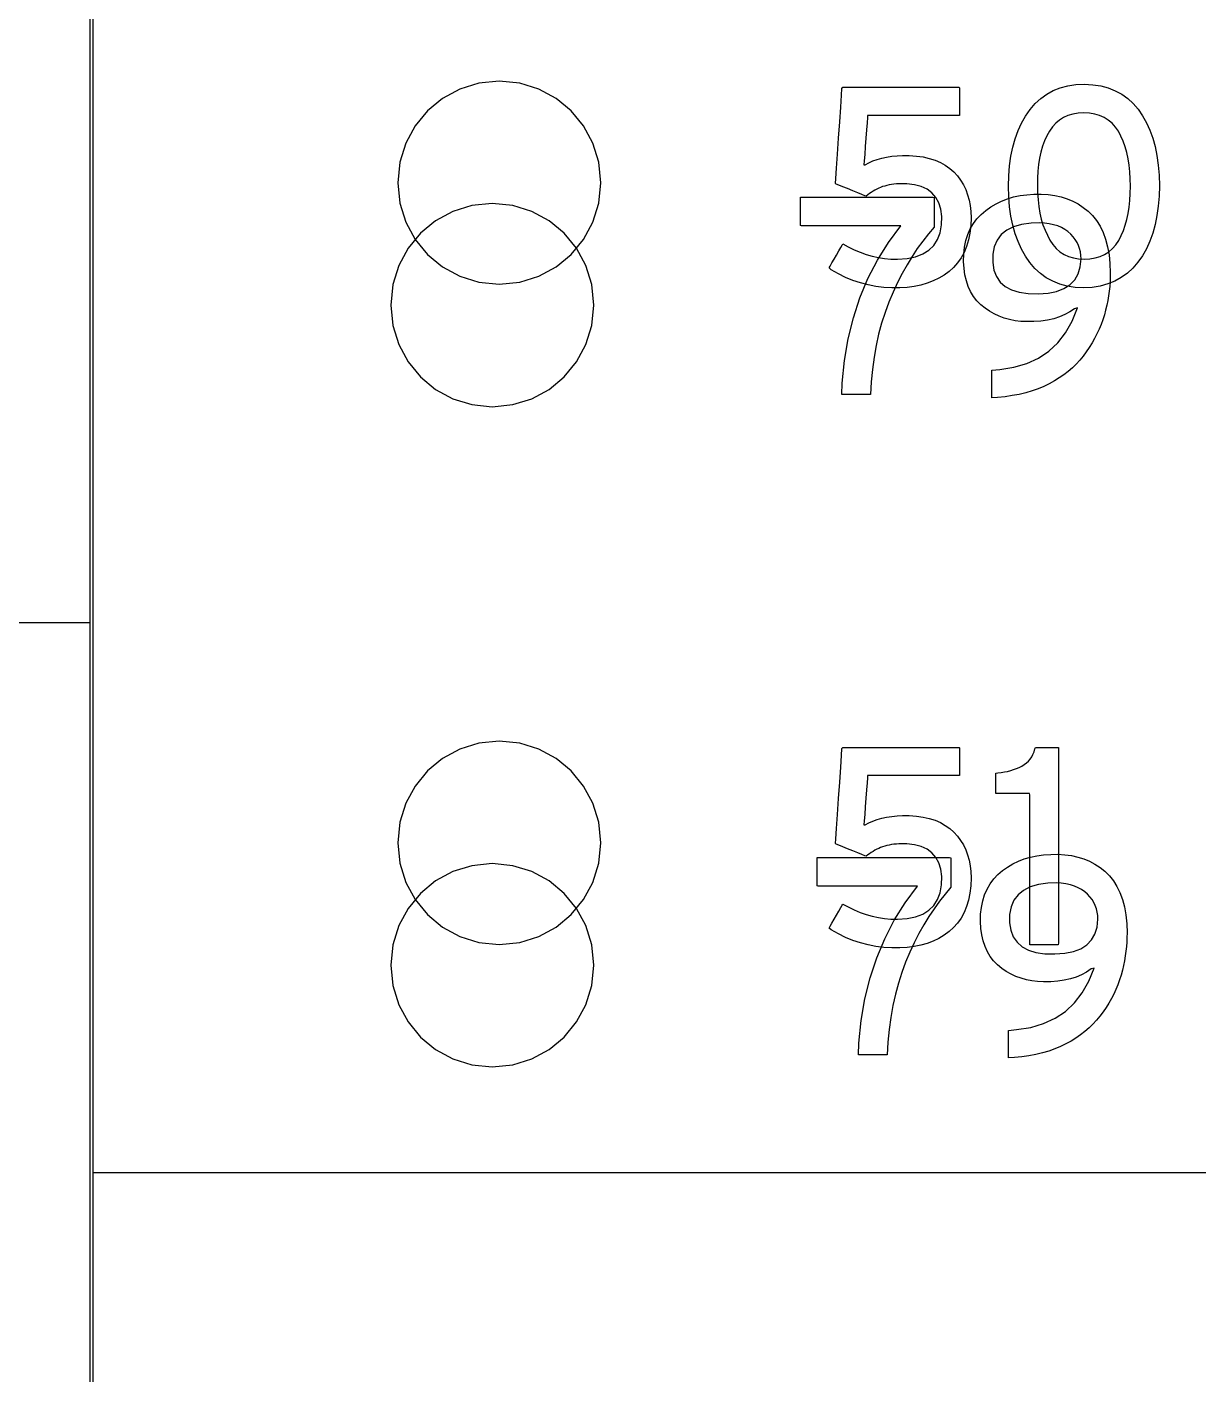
# Model space of a CAD drawing. Extents: x 1 to 47.7, y 0.2 to 35.
# Drawn here: x 12.891 to 13.468, y 11.437 to 12.101 of the extents above; entities that cross this region are included whole.
import ezdxf

# ---------------------------------------------------------------- set-up
doc = ezdxf.new("R2010")
doc.units = 0
doc.header["$MEASUREMENT"] = 0
for name, color, linetype in [('4_1__4U__UP_TO_ONE_IO_BOAR', 7, 'CONTINUOUS'), ('4_2__4U__FRONT_PANEL_W_24_', 7, 'CONTINUOUS'), ('5_1___24__TARGET_LEDS___12', 7, 'CONTINUOUS')]:
    doc.layers.add(name, color=color, linetype=linetype)

msp = doc.modelspace()

# ---------------------------------------------------------------- linework, layer by layer
at = {"layer": '4_1__4U__UP_TO_ONE_IO_BOAR'}
for points in [[(12.92363, 13.53081), (12.92363, 10.79851)], [(12.92363, 11.53648), (14.34452, 11.53648)]]:
    msp.add_lwpolyline(points, dxfattribs=at)
for points in [[(13.12366, 11.97382), (13.13374, 11.97484), (13.14313, 11.97775), (13.15162, 11.98237), (13.15903, 11.98848), (13.16514, 11.99588), (13.16975, 12.00437), (13.17266, 12.01376), (13.17368, 12.02384), (13.17266, 12.03391), (13.16975, 12.0433), (13.16514, 12.05179), (13.15903, 12.05919), (13.15162, 12.06529), (13.14313, 12.0699), (13.13374, 12.07282), (13.12366, 12.07383), (13.11358, 12.07282), (13.1042, 12.0699), (13.09571, 12.06529), (13.08832, 12.05919), (13.08222, 12.05179), (13.07762, 12.0433), (13.07471, 12.03391), (13.07369, 12.02384), (13.07471, 12.01376), (13.07762, 12.00437), (13.08222, 11.99588), (13.08832, 11.98848), (13.09571, 11.98237), (13.1042, 11.97775), (13.11358, 11.97484)], [(13.44862, 12.02236), (13.44849, 12.01721), (13.4481, 12.0123), (13.44745, 12.00763), (13.44654, 12.0032), (13.44537, 11.99901), (13.44394, 11.99506), (13.44225, 11.99134), (13.4403, 11.98786), (13.43808, 11.98463), (13.4356, 11.98175), (13.43288, 11.97924), (13.42991, 11.97711), (13.4267, 11.97535), (13.42324, 11.97396), (13.41952, 11.97294), (13.41557, 11.97231), (13.41136, 11.97204), (13.4072, 11.9723), (13.40328, 11.97294), (13.39961, 11.97394), (13.39618, 11.97532), (13.39299, 11.97706), (13.39005, 11.97917), (13.38735, 11.98166), (13.3849, 11.98451), (13.38269, 11.9877), (13.38074, 11.99112), (13.37905, 11.9948), (13.37761, 11.99872), (13.37644, 12.0029), (13.37553, 12.00732), (13.37488, 12.01199), (13.37449, 12.01692), (13.37436, 12.02209), (13.37449, 12.02725), (13.37489, 12.03217), (13.37555, 12.03685), (13.37648, 12.04129), (13.37767, 12.04549), (13.37912, 12.04945), (13.38083, 12.05317), (13.38281, 12.05665), (13.38505, 12.05989), (13.38753, 12.06278), (13.39025, 12.06529), (13.39321, 12.06742), (13.39642, 12.06917), (13.39986, 12.07053), (13.40354, 12.07152), (13.40746, 12.07212), (13.41162, 12.07234), (13.41582, 12.07209), (13.41978, 12.07147), (13.42348, 12.07048), (13.42693, 12.06913), (13.43013, 12.0674), (13.43308, 12.0653), (13.43577, 12.06283), (13.43822, 12.06), (13.4404, 12.05681), (13.44233, 12.05337), (13.444, 12.04969), (13.44541, 12.04575), (13.44657, 12.04157), (13.44747, 12.03714), (13.44811, 12.03246), (13.44849, 12.02753)], [(13.35592, 12.0066), (13.35575, 12.0027), (13.35533, 11.99904), (13.35465, 11.99562), (13.3537, 11.99244), (13.3525, 11.98949), (13.35103, 11.98678), (13.3493, 11.98431), (13.34732, 11.98208), (13.34508, 11.98009), (13.34265, 11.97831), (13.34004, 11.97676), (13.33727, 11.97543), (13.33433, 11.97432), (13.33122, 11.97343), (13.32793, 11.97276), (13.32448, 11.9723), (13.32085, 11.97207), (13.31698, 11.97206), (13.313, 11.9723), (13.30909, 11.97278), (13.30526, 11.97352), (13.30149, 11.9745), (13.29779, 11.97573), (13.29416, 11.97722), (13.29061, 11.97895), (13.28712, 11.98093), (13.28608, 11.98184), (13.28662, 11.98278), (13.28748, 11.9843), (13.28856, 11.98619), (13.28972, 11.98823), (13.29085, 11.99021), (13.29182, 11.99193), (13.29252, 11.99315), (13.29282, 11.99367), (13.29542, 11.99225), (13.29837, 11.99083), (13.30134, 11.98959), (13.30432, 11.98854), (13.30732, 11.98768), (13.31035, 11.98701), (13.31339, 11.98653), (13.31645, 11.98624), (13.31975, 11.98615), (13.32446, 11.98652), (13.3286, 11.98738), (13.33216, 11.98875), (13.33516, 11.99061), (13.33758, 11.99298), (13.33942, 11.99584), (13.34069, 11.9992), (13.34139, 12.00306), (13.34148, 12.00721), (13.341, 12.0108), (13.34004, 12.01394), (13.33861, 12.01662), (13.3367, 12.01886), (13.33431, 12.02064), (13.33145, 12.02197), (13.32811, 12.02284), (13.3243, 12.02327), (13.32172, 12.02331), (13.32042, 12.02327), (13.31917, 12.02319), (13.31795, 12.02307), (13.31677, 12.02291), (13.31562, 12.02271), (13.31451, 12.02248), (13.31345, 12.0222), (13.31241, 12.02189), (13.31143, 12.02151), (13.31046, 12.02108), (13.30952, 12.02062), (13.30859, 12.02013), (13.30768, 12.01961), (13.30679, 12.01905), (13.30591, 12.01847), (13.30506, 12.01785), (13.30423, 12.0172), (13.30369, 12.01742), (13.30224, 12.01801), (13.30016, 12.01885), (13.29771, 12.01985), (13.29515, 12.02089), (13.29276, 12.02187), (13.2908, 12.02266), (13.28953, 12.02318), (13.2892, 12.02341), (13.28937, 12.02582), (13.28971, 12.0309), (13.29018, 12.03781), (13.29071, 12.0457), (13.29126, 12.05373), (13.29175, 12.06105), (13.29215, 12.06684), (13.29238, 12.07023), (13.29284, 12.07078), (13.2966, 12.07078), (13.30338, 12.07078), (13.31215, 12.07078), (13.32189, 12.07078), (13.33158, 12.07078), (13.34018, 12.07078), (13.34667, 12.07078), (13.35003, 12.07078), (13.35027, 12.07055), (13.35027, 12.06947), (13.35027, 12.06773), (13.35027, 12.06556), (13.35027, 12.06321), (13.35027, 12.06093), (13.35027, 12.05897), (13.35027, 12.05756), (13.35027, 12.05696), (13.34898, 12.05695), (13.34489, 12.05695), (13.3388, 12.05695), (13.3315, 12.05695), (13.3238, 12.05695), (13.3165, 12.05695), (13.31041, 12.05695), (13.30632, 12.05695), (13.30503, 12.05694), (13.30495, 12.05587), (13.30476, 12.05335), (13.3045, 12.04984), (13.30419, 12.04577), (13.30388, 12.04158), (13.30359, 12.03771), (13.30336, 12.03459), (13.30321, 12.03266), (13.30378, 12.03262), (13.30565, 12.03363), (13.30764, 12.03451), (13.30977, 12.03528), (13.31201, 12.03592), (13.31438, 12.03644), (13.31688, 12.03683), (13.3195, 12.0371), (13.32224, 12.03725), (13.32553, 12.03722), (13.32902, 12.03696), (13.3323, 12.03649), (13.33536, 12.0358), (13.33821, 12.03489), (13.34085, 12.03377), (13.34327, 12.03242), (13.34548, 12.03087), (13.34747, 12.0291), (13.34924, 12.02713), (13.35081, 12.02503), (13.35216, 12.0228), (13.35331, 12.02043), (13.35425, 12.01793), (13.35498, 12.0153), (13.3555, 12.01253), (13.35581, 12.00963)], [(13.43438, 12.02209), (13.43431, 12.02571), (13.43409, 12.02917), (13.43373, 12.03248), (13.43322, 12.03564), (13.43256, 12.03865), (13.43176, 12.04151), (13.43081, 12.04421), (13.42972, 12.04676), (13.42846, 12.04914), (13.427, 12.05124), (13.42534, 12.05307), (13.4235, 12.05462), (13.42146, 12.0559), (13.41922, 12.0569), (13.4168, 12.05762), (13.41418, 12.05807), (13.41136, 12.05824), (13.40859, 12.05807), (13.40601, 12.05763), (13.40362, 12.05692), (13.40142, 12.05593), (13.39941, 12.05467), (13.39759, 12.05314), (13.39596, 12.05133), (13.39452, 12.04926), (13.39325, 12.04693), (13.39213, 12.04443), (13.39117, 12.04177), (13.39035, 12.03894), (13.3897, 12.03596), (13.38919, 12.0328), (13.38884, 12.02948), (13.38865, 12.026), (13.3886, 12.02236), (13.38868, 12.01876), (13.38891, 12.01531), (13.38929, 12.01203), (13.38982, 12.0089), (13.39051, 12.00592), (13.39135, 12.0031), (13.39234, 12.00044), (13.39349, 11.99793), (13.39478, 11.99554), (13.39624, 11.99337), (13.39788, 11.99147), (13.3997, 11.98987), (13.40171, 11.98855), (13.40391, 11.98752), (13.4063, 11.98677), (13.40887, 11.98631), (13.41162, 11.98614), (13.41443, 11.98631), (13.41705, 11.98677), (13.41947, 11.9875), (13.42169, 11.98852), (13.42371, 11.98983), (13.42554, 11.99141), (13.42717, 11.99328), (13.42861, 11.99542), (13.42984, 11.99778), (13.4309, 12.00026), (13.43183, 12.0029), (13.43261, 12.0057), (13.43325, 12.00866), (13.43374, 12.01177), (13.4341, 12.01505), (13.43431, 12.01849)], [(13.12366, 11.64882), (13.13374, 11.64983), (13.14313, 11.65275), (13.15162, 11.65736), (13.15903, 11.66347), (13.16514, 11.67088), (13.16975, 11.67937), (13.17266, 11.68876), (13.17368, 11.69884), (13.17266, 11.70892), (13.16975, 11.7183), (13.16514, 11.72679), (13.15903, 11.73419), (13.15162, 11.7403), (13.14313, 11.7449), (13.13374, 11.74782), (13.12366, 11.74883), (13.11358, 11.74782), (13.1042, 11.7449), (13.09571, 11.7403), (13.08832, 11.73419), (13.08222, 11.72679), (13.07762, 11.7183), (13.07471, 11.70892), (13.07369, 11.69884), (13.07471, 11.68876), (13.07762, 11.67937), (13.08222, 11.67088), (13.08832, 11.66347), (13.09571, 11.65736), (13.1042, 11.65275), (13.11358, 11.64983)], [(13.35592, 11.68161), (13.35575, 11.67771), (13.35533, 11.67405), (13.35465, 11.67063), (13.3537, 11.66745), (13.3525, 11.6645), (13.35103, 11.66179), (13.3493, 11.65932), (13.34732, 11.65709), (13.34508, 11.65509), (13.34265, 11.65332), (13.34004, 11.65177), (13.33727, 11.65044), (13.33433, 11.64933), (13.33122, 11.64844), (13.32793, 11.64776), (13.32448, 11.64731), (13.32085, 11.64708), (13.31698, 11.64707), (13.313, 11.64731), (13.30909, 11.64779), (13.30526, 11.64853), (13.30149, 11.64951), (13.29779, 11.65074), (13.29416, 11.65222), (13.29061, 11.65395), (13.28712, 11.65593), (13.28608, 11.65685), (13.28662, 11.65779), (13.28748, 11.65931), (13.28856, 11.6612), (13.28972, 11.66324), (13.29085, 11.66522), (13.29182, 11.66693), (13.29252, 11.66816), (13.29282, 11.66868), (13.29542, 11.66726), (13.29837, 11.66584), (13.30134, 11.6646), (13.30432, 11.66355), (13.30732, 11.66269), (13.31035, 11.66202), (13.31339, 11.66154), (13.31645, 11.66125), (13.31975, 11.66116), (13.32446, 11.66152), (13.3286, 11.66239), (13.33216, 11.66376), (13.33516, 11.66562), (13.33758, 11.66798), (13.33942, 11.67085), (13.34069, 11.67421), (13.34139, 11.67807), (13.34148, 11.68222), (13.341, 11.68581), (13.34004, 11.68894), (13.33861, 11.69163), (13.3367, 11.69386), (13.33431, 11.69564), (13.33145, 11.69697), (13.32811, 11.69785), (13.3243, 11.69828), (13.32172, 11.69832), (13.32042, 11.69828), (13.31917, 11.6982), (13.31795, 11.69808), (13.31677, 11.69792), (13.31562, 11.69772), (13.31451, 11.69749), (13.31345, 11.69721), (13.31241, 11.6969), (13.31143, 11.69651), (13.31046, 11.69609), (13.30952, 11.69563), (13.30859, 11.69514), (13.30768, 11.69461), (13.30679, 11.69406), (13.30591, 11.69347), (13.30506, 11.69286), (13.30423, 11.69221), (13.30369, 11.69243), (13.30224, 11.69301), (13.30016, 11.69386), (13.29771, 11.69486), (13.29515, 11.6959), (13.29276, 11.69687), (13.2908, 11.69767), (13.28953, 11.69819), (13.2892, 11.69841), (13.28937, 11.70083), (13.28971, 11.70591), (13.29018, 11.71282), (13.29071, 11.7207), (13.29126, 11.72873), (13.29175, 11.73606), (13.29215, 11.74184), (13.29238, 11.74524), (13.29284, 11.74579), (13.2966, 11.74579), (13.30338, 11.74579), (13.31215, 11.74579), (13.32189, 11.74579), (13.33158, 11.74579), (13.34018, 11.74579), (13.34667, 11.74579), (13.35003, 11.74579), (13.35027, 11.74556), (13.35027, 11.74448), (13.35027, 11.74274), (13.35027, 11.74057), (13.35027, 11.73822), (13.35027, 11.73594), (13.35027, 11.73398), (13.35027, 11.73257), (13.35027, 11.73197), (13.34898, 11.73196), (13.34489, 11.73196), (13.3388, 11.73196), (13.3315, 11.73196), (13.3238, 11.73196), (13.3165, 11.73196), (13.31041, 11.73196), (13.30632, 11.73196), (13.30503, 11.73195), (13.30495, 11.73087), (13.30476, 11.72836), (13.3045, 11.72485), (13.30419, 11.72078), (13.30388, 11.71659), (13.30359, 11.71272), (13.30336, 11.7096), (13.30321, 11.70767), (13.30378, 11.70763), (13.30565, 11.70864), (13.30764, 11.70952), (13.30977, 11.71029), (13.31201, 11.71093), (13.31438, 11.71144), (13.31688, 11.71184), (13.3195, 11.71211), (13.32224, 11.71225), (13.32553, 11.71223), (13.32902, 11.71197), (13.3323, 11.7115), (13.33536, 11.7108), (13.33821, 11.7099), (13.34085, 11.70877), (13.34327, 11.70743), (13.34548, 11.70588), (13.34747, 11.7041), (13.34924, 11.70214), (13.35081, 11.70004), (13.35216, 11.69781), (13.35331, 11.69544), (13.35425, 11.69294), (13.35498, 11.69031), (13.3555, 11.68754), (13.35581, 11.68464)], [(13.38487, 11.64861), (13.38487, 11.65146), (13.38487, 11.65904), (13.38487, 11.66991), (13.38487, 11.68259), (13.38487, 11.69563), (13.38487, 11.70759), (13.38487, 11.71699), (13.38487, 11.72239), (13.38471, 11.72314), (13.3835, 11.72314), (13.38139, 11.72314), (13.37871, 11.72314), (13.37579, 11.72314), (13.37295, 11.72314), (13.37052, 11.72314), (13.36882, 11.72314), (13.36818, 11.72314), (13.36818, 11.72352), (13.36818, 11.72454), (13.36818, 11.72601), (13.36818, 11.72771), (13.36818, 11.72947), (13.36818, 11.73108), (13.36818, 11.73235), (13.36818, 11.73307), (13.36904, 11.73325), (13.37073, 11.73344), (13.37237, 11.7337), (13.37394, 11.73402), (13.37545, 11.73441), (13.37691, 11.73487), (13.37831, 11.73539), (13.37965, 11.73598), (13.38093, 11.73663), (13.38211, 11.73734), (13.38319, 11.73814), (13.38416, 11.73904), (13.38502, 11.74004), (13.38578, 11.74115), (13.38642, 11.74235), (13.38696, 11.74365), (13.3874, 11.74505), (13.38769, 11.74579), (13.38851, 11.74579), (13.38995, 11.74579), (13.39178, 11.74579), (13.39378, 11.74579), (13.39572, 11.74579), (13.39738, 11.74579), (13.39854, 11.74579), (13.39898, 11.74579), (13.39898, 11.74207), (13.39898, 11.73218), (13.39898, 11.71802), (13.39898, 11.70148), (13.39898, 11.68447), (13.39898, 11.66888), (13.39898, 11.65662), (13.39898, 11.64958), (13.39884, 11.64861), (13.39782, 11.64861), (13.39604, 11.64861), (13.39377, 11.64861), (13.39131, 11.64861), (13.38891, 11.64861), (13.38685, 11.64861), (13.38541, 11.64861)]]:
    msp.add_lwpolyline(points, close=True, dxfattribs=at)
at = {"layer": '4_2__4U__FRONT_PANEL_W_24_'}
for points in [[(12.92199, 13.15202), (12.92229, 8.99473)], [(11.6023, 11.80728), (12.92215, 11.80728)]]:
    msp.add_lwpolyline(points, dxfattribs=at)
for points in [[(13.42449, 11.97945), (13.42446, 11.97723), (13.42435, 11.97498), (13.42417, 11.97272), (13.42392, 11.97044), (13.4236, 11.96813), (13.4232, 11.96581), (13.42274, 11.96347), (13.4222, 11.96111), (13.42158, 11.95872), (13.42082, 11.95634), (13.41996, 11.954), (13.419, 11.95168), (13.41793, 11.9494), (13.41677, 11.94714), (13.4155, 11.94491), (13.41414, 11.94272), (13.41267, 11.94056), (13.41113, 11.93845), (13.40948, 11.93645), (13.4077, 11.93453), (13.4058, 11.9327), (13.40377, 11.93095), (13.40162, 11.9293), (13.39935, 11.92773), (13.39694, 11.92625), (13.39442, 11.92486), (13.39173, 11.92355), (13.3889, 11.92236), (13.38594, 11.92132), (13.38283, 11.92041), (13.37959, 11.91963), (13.3762, 11.91899), (13.37268, 11.91848), (13.36902, 11.9181), (13.36612, 11.91794), (13.36612, 11.91865), (13.36612, 11.92015), (13.36612, 11.92218), (13.36612, 11.92448), (13.36612, 11.92682), (13.36612, 11.92893), (13.36612, 11.93057), (13.36612, 11.93149), (13.37011, 11.93187), (13.37705, 11.93297), (13.38337, 11.93483), (13.38907, 11.93746), (13.39415, 11.94086), (13.39861, 11.94503), (13.40245, 11.94997), (13.40567, 11.95568), (13.40827, 11.96215), (13.40684, 11.96175), (13.40457, 11.96021), (13.40211, 11.95888), (13.39945, 11.95777), (13.39661, 11.95688), (13.39356, 11.95619), (13.39033, 11.95572), (13.38691, 11.95547), (13.3834, 11.95542), (13.38047, 11.95555), (13.37765, 11.95588), (13.37493, 11.95641), (13.3723, 11.95714), (13.36978, 11.95806), (13.36736, 11.95919), (13.36504, 11.96052), (13.36282, 11.96204), (13.36071, 11.96377), (13.35881, 11.9657), (13.35716, 11.96784), (13.35574, 11.97019), (13.35457, 11.97274), (13.35363, 11.97551), (13.35294, 11.97848), (13.35249, 11.98166), (13.35228, 11.98505), (13.35237, 11.98864), (13.35276, 11.99207), (13.35342, 11.99529), (13.35436, 11.9983), (13.35558, 12.00109), (13.35707, 12.00367), (13.35884, 12.00604), (13.3609, 12.0082), (13.36322, 12.01015), (13.36566, 12.01191), (13.36825, 12.01346), (13.37099, 12.01479), (13.37388, 12.0159), (13.37691, 12.01679), (13.38009, 12.01747), (13.38342, 12.01793), (13.38689, 12.01817), (13.39045, 12.01819), (13.39386, 12.01798), (13.39711, 12.01753), (13.40022, 12.01684), (13.40318, 12.01591), (13.40599, 12.01474), (13.40866, 12.01334), (13.41117, 12.01169), (13.41354, 12.00981), (13.41577, 12.00765), (13.41776, 12.00518), (13.41949, 12.00241), (13.42097, 11.99934), (13.42219, 11.99597), (13.42315, 11.99229), (13.42386, 11.98831), (13.4243, 11.98403)], [(13.12022, 11.91354), (13.1303, 11.91456), (13.13969, 11.91748), (13.14819, 11.92209), (13.15559, 11.9282), (13.1617, 11.9356), (13.16631, 11.9441), (13.16923, 11.95349), (13.17024, 11.96357), (13.16923, 11.97364), (13.16631, 11.98303), (13.1617, 11.99152), (13.15559, 11.99892), (13.14819, 12.00502), (13.13969, 12.00963), (13.1303, 12.01254), (13.12022, 12.01356), (13.11015, 12.01254), (13.10077, 12.00963), (13.09228, 12.00502), (13.08488, 11.99892), (13.07878, 11.99152), (13.07418, 11.98303), (13.07127, 11.97364), (13.07026, 11.96357), (13.07127, 11.95349), (13.07418, 11.9441), (13.07878, 11.9356), (13.08488, 11.9282), (13.09228, 11.92209), (13.10077, 11.91748), (13.11015, 11.91456)], [(13.33778, 12.00194), (13.33491, 11.99862), (13.33214, 11.9951), (13.32947, 11.9914), (13.32689, 11.9875), (13.32442, 11.9834), (13.32204, 11.97912), (13.31975, 11.97463), (13.31757, 11.96996), (13.31549, 11.96507), (13.31359, 11.95998), (13.31191, 11.95472), (13.31045, 11.94928), (13.30921, 11.94367), (13.30819, 11.93788), (13.30738, 11.93192), (13.30679, 11.92578), (13.30642, 11.91947), (13.30588, 11.91947), (13.30443, 11.91947), (13.30235, 11.91947), (13.29993, 11.91947), (13.29744, 11.91947), (13.29515, 11.91947), (13.29336, 11.91947), (13.29232, 11.91947), (13.29248, 11.92518), (13.29361, 11.93631), (13.29544, 11.94701), (13.29799, 11.95731), (13.30124, 11.96719), (13.3052, 11.97665), (13.30987, 11.9857), (13.31525, 11.99433), (13.32134, 12.00255), (13.31946, 12.00255), (13.31444, 12.00255), (13.30725, 12.00255), (13.29885, 12.00255), (13.29022, 12.00255), (13.28231, 12.00255), (13.27608, 12.00255), (13.27251, 12.00255), (13.27201, 12.00269), (13.27201, 12.00371), (13.27201, 12.00549), (13.27201, 12.00775), (13.27201, 12.01022), (13.27201, 12.01262), (13.27201, 12.01467), (13.27201, 12.01611), (13.27201, 12.01665), (13.27453, 12.01665), (13.28122, 12.01665), (13.29081, 12.01665), (13.302, 12.01665), (13.31351, 12.01665), (13.32406, 12.01665), (13.33236, 12.01665), (13.33713, 12.01665), (13.33778, 12.0165), (13.33778, 12.01544), (13.33778, 12.01358), (13.33778, 12.01122), (13.33778, 12.00865), (13.33778, 12.00614), (13.33778, 12.004), (13.33778, 12.0025)], [(13.41012, 11.98627), (13.41004, 11.98804), (13.4098, 11.98975), (13.4094, 11.99139), (13.40884, 11.99296), (13.40812, 11.99446), (13.40723, 11.99589), (13.40619, 11.99725), (13.40499, 11.99855), (13.40363, 11.99976), (13.40211, 12.00083), (13.40043, 12.00174), (13.39859, 12.00251), (13.39658, 12.00313), (13.39442, 12.0036), (13.3921, 12.00391), (13.38961, 12.00408), (13.38548, 12.00396), (13.38084, 12.0033), (13.37685, 12.00213), (13.37351, 12.00044), (13.37082, 11.99825), (13.36878, 11.99555), (13.36739, 11.99233), (13.36664, 11.98861), (13.36658, 11.9845), (13.3672, 11.98078), (13.36845, 11.97757), (13.37031, 11.97487), (13.3728, 11.97269), (13.37591, 11.97103), (13.37964, 11.96988), (13.38399, 11.96924), (13.38896, 11.96911), (13.39384, 11.96947), (13.39807, 11.97034), (13.40167, 11.97172), (13.40464, 11.97361), (13.40696, 11.97601), (13.40865, 11.97892), (13.4097, 11.98234)], [(13.43274, 11.65443), (13.4327, 11.65221), (13.4326, 11.64996), (13.43242, 11.6477), (13.43216, 11.64542), (13.43184, 11.64311), (13.43145, 11.64079), (13.43099, 11.63845), (13.43045, 11.63609), (13.42983, 11.6337), (13.42907, 11.63133), (13.4282, 11.62898), (13.42724, 11.62666), (13.42618, 11.62438), (13.42501, 11.62212), (13.42375, 11.6199), (13.42238, 11.6177), (13.42092, 11.61554), (13.41937, 11.61343), (13.41772, 11.61143), (13.41595, 11.60951), (13.41405, 11.60768), (13.41202, 11.60594), (13.40987, 11.60428), (13.40759, 11.60271), (13.40519, 11.60123), (13.40267, 11.59984), (13.39998, 11.59853), (13.39715, 11.59735), (13.39418, 11.5963), (13.39108, 11.59539), (13.38783, 11.59461), (13.38445, 11.59397), (13.38093, 11.59346), (13.37727, 11.59309), (13.37436, 11.59292), (13.37436, 11.59363), (13.37436, 11.59513), (13.37436, 11.59716), (13.37436, 11.59946), (13.37436, 11.6018), (13.37436, 11.60391), (13.37436, 11.60555), (13.37436, 11.60647), (13.37836, 11.60685), (13.3853, 11.60795), (13.39162, 11.60981), (13.39732, 11.61244), (13.4024, 11.61584), (13.40686, 11.62001), (13.4107, 11.62495), (13.41392, 11.63066), (13.41651, 11.63713), (13.41509, 11.63673), (13.41282, 11.63519), (13.41036, 11.63387), (13.4077, 11.63275), (13.40485, 11.63186), (13.40181, 11.63117), (13.39858, 11.6307), (13.39515, 11.63045), (13.39164, 11.6304), (13.38872, 11.63053), (13.3859, 11.63086), (13.38317, 11.63139), (13.38055, 11.63212), (13.37803, 11.63304), (13.37561, 11.63417), (13.37329, 11.6355), (13.37107, 11.63702), (13.36896, 11.63875), (13.36706, 11.64068), (13.3654, 11.64282), (13.36399, 11.64517), (13.36281, 11.64772), (13.36188, 11.65049), (13.36119, 11.65346), (13.36074, 11.65664), (13.36053, 11.66003), (13.36062, 11.66362), (13.36101, 11.66705), (13.36167, 11.67027), (13.36261, 11.67328), (13.36382, 11.67607), (13.36532, 11.67865), (13.36709, 11.68102), (13.36914, 11.68318), (13.37147, 11.68513), (13.37391, 11.68689), (13.3765, 11.68844), (13.37924, 11.68977), (13.38212, 11.69088), (13.38515, 11.69177), (13.38833, 11.69245), (13.39166, 11.69291), (13.39514, 11.69315), (13.3987, 11.69317), (13.4021, 11.69296), (13.40536, 11.69251), (13.40847, 11.69182), (13.41143, 11.69089), (13.41424, 11.68973), (13.4169, 11.68832), (13.41942, 11.68667), (13.42179, 11.68479), (13.42401, 11.68263), (13.42601, 11.68016), (13.42774, 11.67739), (13.42922, 11.67432), (13.43044, 11.67095), (13.4314, 11.66727), (13.4321, 11.66329), (13.43255, 11.65901)], [(13.12022, 11.58855), (13.1303, 11.58957), (13.13969, 11.59248), (13.14819, 11.5971), (13.15559, 11.60321), (13.1617, 11.61061), (13.16631, 11.61911), (13.16923, 11.6285), (13.17024, 11.63857), (13.16923, 11.64865), (13.16631, 11.65804), (13.1617, 11.66653), (13.15559, 11.67393), (13.14819, 11.68003), (13.13969, 11.68464), (13.1303, 11.68755), (13.12022, 11.68857), (13.11015, 11.68755), (13.10077, 11.68464), (13.09228, 11.68003), (13.08488, 11.67393), (13.07878, 11.66653), (13.07418, 11.65804), (13.07127, 11.64865), (13.07026, 11.63857), (13.07127, 11.6285), (13.07418, 11.61911), (13.07878, 11.61061), (13.08488, 11.60321), (13.09228, 11.5971), (13.10077, 11.59248), (13.11015, 11.58957)], [(13.34603, 11.67692), (13.34316, 11.6736), (13.34039, 11.67009), (13.33771, 11.66638), (13.33514, 11.66248), (13.33266, 11.65838), (13.33028, 11.6541), (13.328, 11.64962), (13.32582, 11.64494), (13.32373, 11.64005), (13.32184, 11.63496), (13.32016, 11.6297), (13.3187, 11.62426), (13.31746, 11.61865), (13.31643, 11.61286), (13.31563, 11.6069), (13.31504, 11.60076), (13.31467, 11.59445), (13.31413, 11.59445), (13.31268, 11.59445), (13.3106, 11.59445), (13.30818, 11.59445), (13.30568, 11.59445), (13.3034, 11.59445), (13.3016, 11.59445), (13.30057, 11.59445), (13.30073, 11.60017), (13.30185, 11.61129), (13.30369, 11.622), (13.30623, 11.63229), (13.30949, 11.64217), (13.31345, 11.65163), (13.31812, 11.66068), (13.3235, 11.66931), (13.32959, 11.67753), (13.3277, 11.67753), (13.32268, 11.67753), (13.31549, 11.67753), (13.3071, 11.67753), (13.29846, 11.67753), (13.29055, 11.67753), (13.28433, 11.67753), (13.28075, 11.67753), (13.28026, 11.67767), (13.28026, 11.67869), (13.28026, 11.68047), (13.28026, 11.68273), (13.28026, 11.6852), (13.28026, 11.6876), (13.28026, 11.68966), (13.28026, 11.69109), (13.28026, 11.69163), (13.28278, 11.69163), (13.28947, 11.69163), (13.29905, 11.69163), (13.31025, 11.69163), (13.32176, 11.69163), (13.33231, 11.69163), (13.34061, 11.69163), (13.34537, 11.69163), (13.34603, 11.69148), (13.34603, 11.69042), (13.34603, 11.68856), (13.34603, 11.6862), (13.34603, 11.68363), (13.34603, 11.68112), (13.34603, 11.67898), (13.34603, 11.67748)], [(13.41836, 11.66125), (13.41828, 11.66302), (13.41804, 11.66473), (13.41764, 11.66637), (13.41708, 11.66794), (13.41636, 11.66944), (13.41548, 11.67087), (13.41444, 11.67223), (13.41324, 11.67353), (13.41188, 11.67474), (13.41036, 11.67581), (13.40868, 11.67672), (13.40683, 11.67749), (13.40483, 11.67811), (13.40267, 11.67858), (13.40034, 11.6789), (13.39786, 11.67906), (13.39373, 11.67894), (13.38909, 11.67828), (13.3851, 11.67711), (13.38176, 11.67542), (13.37907, 11.67323), (13.37703, 11.67053), (13.37563, 11.66732), (13.37489, 11.66359), (13.37483, 11.65948), (13.37545, 11.65576), (13.37669, 11.65255), (13.37856, 11.64985), (13.38105, 11.64767), (13.38415, 11.64601), (13.38788, 11.64486), (13.39223, 11.64422), (13.39721, 11.64409), (13.40208, 11.64445), (13.40632, 11.64532), (13.40992, 11.6467), (13.41288, 11.64859), (13.41521, 11.65099), (13.4169, 11.6539), (13.41795, 11.65732)]]:
    msp.add_lwpolyline(points, close=True, dxfattribs=at)
at = {"layer": '5_1___24__TARGET_LEDS___12'}
for points in [[(12.92199, 13.15202), (12.92229, 8.99473)], [(11.6023, 11.80728), (12.92215, 11.80728)]]:
    msp.add_lwpolyline(points, dxfattribs=at)
for points in [[(13.42449, 11.97945), (13.42446, 11.97723), (13.42435, 11.97498), (13.42417, 11.97272), (13.42392, 11.97044), (13.4236, 11.96813), (13.4232, 11.96581), (13.42274, 11.96347), (13.4222, 11.96111), (13.42158, 11.95872), (13.42082, 11.95634), (13.41996, 11.954), (13.419, 11.95168), (13.41793, 11.9494), (13.41677, 11.94714), (13.4155, 11.94491), (13.41414, 11.94272), (13.41267, 11.94056), (13.41113, 11.93845), (13.40948, 11.93645), (13.4077, 11.93453), (13.4058, 11.9327), (13.40377, 11.93095), (13.40162, 11.9293), (13.39935, 11.92773), (13.39694, 11.92625), (13.39442, 11.92486), (13.39173, 11.92355), (13.3889, 11.92236), (13.38594, 11.92132), (13.38283, 11.92041), (13.37959, 11.91963), (13.3762, 11.91899), (13.37268, 11.91848), (13.36902, 11.9181), (13.36612, 11.91794), (13.36612, 11.91865), (13.36612, 11.92015), (13.36612, 11.92218), (13.36612, 11.92448), (13.36612, 11.92682), (13.36612, 11.92893), (13.36612, 11.93057), (13.36612, 11.93149), (13.37011, 11.93187), (13.37705, 11.93297), (13.38337, 11.93483), (13.38907, 11.93746), (13.39415, 11.94086), (13.39861, 11.94503), (13.40245, 11.94997), (13.40567, 11.95568), (13.40827, 11.96215), (13.40684, 11.96175), (13.40457, 11.96021), (13.40211, 11.95888), (13.39945, 11.95777), (13.39661, 11.95688), (13.39356, 11.95619), (13.39033, 11.95572), (13.38691, 11.95547), (13.3834, 11.95542), (13.38047, 11.95555), (13.37765, 11.95588), (13.37493, 11.95641), (13.3723, 11.95714), (13.36978, 11.95806), (13.36736, 11.95919), (13.36504, 11.96052), (13.36282, 11.96204), (13.36071, 11.96377), (13.35881, 11.9657), (13.35716, 11.96784), (13.35574, 11.97019), (13.35457, 11.97274), (13.35363, 11.97551), (13.35294, 11.97848), (13.35249, 11.98166), (13.35228, 11.98505), (13.35237, 11.98864), (13.35276, 11.99207), (13.35342, 11.99529), (13.35436, 11.9983), (13.35558, 12.00109), (13.35707, 12.00367), (13.35884, 12.00604), (13.3609, 12.0082), (13.36322, 12.01015), (13.36566, 12.01191), (13.36825, 12.01346), (13.37099, 12.01479), (13.37388, 12.0159), (13.37691, 12.01679), (13.38009, 12.01747), (13.38342, 12.01793), (13.38689, 12.01817), (13.39045, 12.01819), (13.39386, 12.01798), (13.39711, 12.01753), (13.40022, 12.01684), (13.40318, 12.01591), (13.40599, 12.01474), (13.40866, 12.01334), (13.41117, 12.01169), (13.41354, 12.00981), (13.41577, 12.00765), (13.41776, 12.00518), (13.41949, 12.00241), (13.42097, 11.99934), (13.42219, 11.99597), (13.42315, 11.99229), (13.42386, 11.98831), (13.4243, 11.98403)], [(13.12022, 11.91354), (13.1303, 11.91456), (13.13969, 11.91748), (13.14819, 11.92209), (13.15559, 11.9282), (13.1617, 11.9356), (13.16631, 11.9441), (13.16923, 11.95349), (13.17024, 11.96357), (13.16923, 11.97364), (13.16631, 11.98303), (13.1617, 11.99152), (13.15559, 11.99892), (13.14819, 12.00502), (13.13969, 12.00963), (13.1303, 12.01254), (13.12022, 12.01356), (13.11015, 12.01254), (13.10077, 12.00963), (13.09228, 12.00502), (13.08488, 11.99892), (13.07878, 11.99152), (13.07418, 11.98303), (13.07127, 11.97364), (13.07026, 11.96357), (13.07127, 11.95349), (13.07418, 11.9441), (13.07878, 11.9356), (13.08488, 11.9282), (13.09228, 11.92209), (13.10077, 11.91748), (13.11015, 11.91456)], [(13.33778, 12.00194), (13.33491, 11.99862), (13.33214, 11.9951), (13.32947, 11.9914), (13.32689, 11.9875), (13.32442, 11.9834), (13.32204, 11.97912), (13.31975, 11.97463), (13.31757, 11.96996), (13.31549, 11.96507), (13.31359, 11.95998), (13.31191, 11.95472), (13.31045, 11.94928), (13.30921, 11.94367), (13.30819, 11.93788), (13.30738, 11.93192), (13.30679, 11.92578), (13.30642, 11.91947), (13.30588, 11.91947), (13.30443, 11.91947), (13.30235, 11.91947), (13.29993, 11.91947), (13.29744, 11.91947), (13.29515, 11.91947), (13.29336, 11.91947), (13.29232, 11.91947), (13.29248, 11.92518), (13.29361, 11.93631), (13.29544, 11.94701), (13.29799, 11.95731), (13.30124, 11.96719), (13.3052, 11.97665), (13.30987, 11.9857), (13.31525, 11.99433), (13.32134, 12.00255), (13.31946, 12.00255), (13.31444, 12.00255), (13.30725, 12.00255), (13.29885, 12.00255), (13.29022, 12.00255), (13.28231, 12.00255), (13.27608, 12.00255), (13.27251, 12.00255), (13.27201, 12.00269), (13.27201, 12.00371), (13.27201, 12.00549), (13.27201, 12.00775), (13.27201, 12.01022), (13.27201, 12.01262), (13.27201, 12.01467), (13.27201, 12.01611), (13.27201, 12.01665), (13.27453, 12.01665), (13.28122, 12.01665), (13.29081, 12.01665), (13.302, 12.01665), (13.31351, 12.01665), (13.32406, 12.01665), (13.33236, 12.01665), (13.33713, 12.01665), (13.33778, 12.0165), (13.33778, 12.01544), (13.33778, 12.01358), (13.33778, 12.01122), (13.33778, 12.00865), (13.33778, 12.00614), (13.33778, 12.004), (13.33778, 12.0025)], [(13.41012, 11.98627), (13.41004, 11.98804), (13.4098, 11.98975), (13.4094, 11.99139), (13.40884, 11.99296), (13.40812, 11.99446), (13.40723, 11.99589), (13.40619, 11.99725), (13.40499, 11.99855), (13.40363, 11.99976), (13.40211, 12.00083), (13.40043, 12.00174), (13.39859, 12.00251), (13.39658, 12.00313), (13.39442, 12.0036), (13.3921, 12.00391), (13.38961, 12.00408), (13.38548, 12.00396), (13.38084, 12.0033), (13.37685, 12.00213), (13.37351, 12.00044), (13.37082, 11.99825), (13.36878, 11.99555), (13.36739, 11.99233), (13.36664, 11.98861), (13.36658, 11.9845), (13.3672, 11.98078), (13.36845, 11.97757), (13.37031, 11.97487), (13.3728, 11.97269), (13.37591, 11.97103), (13.37964, 11.96988), (13.38399, 11.96924), (13.38896, 11.96911), (13.39384, 11.96947), (13.39807, 11.97034), (13.40167, 11.97172), (13.40464, 11.97361), (13.40696, 11.97601), (13.40865, 11.97892), (13.4097, 11.98234)], [(13.43274, 11.65443), (13.4327, 11.65221), (13.4326, 11.64996), (13.43242, 11.6477), (13.43216, 11.64542), (13.43184, 11.64311), (13.43145, 11.64079), (13.43099, 11.63845), (13.43045, 11.63609), (13.42983, 11.6337), (13.42907, 11.63133), (13.4282, 11.62898), (13.42724, 11.62666), (13.42618, 11.62438), (13.42501, 11.62212), (13.42375, 11.6199), (13.42238, 11.6177), (13.42092, 11.61554), (13.41937, 11.61343), (13.41772, 11.61143), (13.41595, 11.60951), (13.41405, 11.60768), (13.41202, 11.60594), (13.40987, 11.60428), (13.40759, 11.60271), (13.40519, 11.60123), (13.40267, 11.59984), (13.39998, 11.59853), (13.39715, 11.59735), (13.39418, 11.5963), (13.39108, 11.59539), (13.38783, 11.59461), (13.38445, 11.59397), (13.38093, 11.59346), (13.37727, 11.59309), (13.37436, 11.59292), (13.37436, 11.59363), (13.37436, 11.59513), (13.37436, 11.59716), (13.37436, 11.59946), (13.37436, 11.6018), (13.37436, 11.60391), (13.37436, 11.60555), (13.37436, 11.60647), (13.37836, 11.60685), (13.3853, 11.60795), (13.39162, 11.60981), (13.39732, 11.61244), (13.4024, 11.61584), (13.40686, 11.62001), (13.4107, 11.62495), (13.41392, 11.63066), (13.41651, 11.63713), (13.41509, 11.63673), (13.41282, 11.63519), (13.41036, 11.63387), (13.4077, 11.63275), (13.40485, 11.63186), (13.40181, 11.63117), (13.39858, 11.6307), (13.39515, 11.63045), (13.39164, 11.6304), (13.38872, 11.63053), (13.3859, 11.63086), (13.38317, 11.63139), (13.38055, 11.63212), (13.37803, 11.63304), (13.37561, 11.63417), (13.37329, 11.6355), (13.37107, 11.63702), (13.36896, 11.63875), (13.36706, 11.64068), (13.3654, 11.64282), (13.36399, 11.64517), (13.36281, 11.64772), (13.36188, 11.65049), (13.36119, 11.65346), (13.36074, 11.65664), (13.36053, 11.66003), (13.36062, 11.66362), (13.36101, 11.66705), (13.36167, 11.67027), (13.36261, 11.67328), (13.36382, 11.67607), (13.36532, 11.67865), (13.36709, 11.68102), (13.36914, 11.68318), (13.37147, 11.68513), (13.37391, 11.68689), (13.3765, 11.68844), (13.37924, 11.68977), (13.38212, 11.69088), (13.38515, 11.69177), (13.38833, 11.69245), (13.39166, 11.69291), (13.39514, 11.69315), (13.3987, 11.69317), (13.4021, 11.69296), (13.40536, 11.69251), (13.40847, 11.69182), (13.41143, 11.69089), (13.41424, 11.68973), (13.4169, 11.68832), (13.41942, 11.68667), (13.42179, 11.68479), (13.42401, 11.68263), (13.42601, 11.68016), (13.42774, 11.67739), (13.42922, 11.67432), (13.43044, 11.67095), (13.4314, 11.66727), (13.4321, 11.66329), (13.43255, 11.65901)], [(13.12022, 11.58855), (13.1303, 11.58957), (13.13969, 11.59248), (13.14819, 11.5971), (13.15559, 11.60321), (13.1617, 11.61061), (13.16631, 11.61911), (13.16923, 11.6285), (13.17024, 11.63857), (13.16923, 11.64865), (13.16631, 11.65804), (13.1617, 11.66653), (13.15559, 11.67393), (13.14819, 11.68003), (13.13969, 11.68464), (13.1303, 11.68755), (13.12022, 11.68857), (13.11015, 11.68755), (13.10077, 11.68464), (13.09228, 11.68003), (13.08488, 11.67393), (13.07878, 11.66653), (13.07418, 11.65804), (13.07127, 11.64865), (13.07026, 11.63857), (13.07127, 11.6285), (13.07418, 11.61911), (13.07878, 11.61061), (13.08488, 11.60321), (13.09228, 11.5971), (13.10077, 11.59248), (13.11015, 11.58957)], [(13.34603, 11.67692), (13.34316, 11.6736), (13.34039, 11.67009), (13.33771, 11.66638), (13.33514, 11.66248), (13.33266, 11.65838), (13.33028, 11.6541), (13.328, 11.64962), (13.32582, 11.64494), (13.32373, 11.64005), (13.32184, 11.63496), (13.32016, 11.6297), (13.3187, 11.62426), (13.31746, 11.61865), (13.31643, 11.61286), (13.31563, 11.6069), (13.31504, 11.60076), (13.31467, 11.59445), (13.31413, 11.59445), (13.31268, 11.59445), (13.3106, 11.59445), (13.30818, 11.59445), (13.30568, 11.59445), (13.3034, 11.59445), (13.3016, 11.59445), (13.30057, 11.59445), (13.30073, 11.60017), (13.30185, 11.61129), (13.30369, 11.622), (13.30623, 11.63229), (13.30949, 11.64217), (13.31345, 11.65163), (13.31812, 11.66068), (13.3235, 11.66931), (13.32959, 11.67753), (13.3277, 11.67753), (13.32268, 11.67753), (13.31549, 11.67753), (13.3071, 11.67753), (13.29846, 11.67753), (13.29055, 11.67753), (13.28433, 11.67753), (13.28075, 11.67753), (13.28026, 11.67767), (13.28026, 11.67869), (13.28026, 11.68047), (13.28026, 11.68273), (13.28026, 11.6852), (13.28026, 11.6876), (13.28026, 11.68966), (13.28026, 11.69109), (13.28026, 11.69163), (13.28278, 11.69163), (13.28947, 11.69163), (13.29905, 11.69163), (13.31025, 11.69163), (13.32176, 11.69163), (13.33231, 11.69163), (13.34061, 11.69163), (13.34537, 11.69163), (13.34603, 11.69148), (13.34603, 11.69042), (13.34603, 11.68856), (13.34603, 11.6862), (13.34603, 11.68363), (13.34603, 11.68112), (13.34603, 11.67898), (13.34603, 11.67748)], [(13.41836, 11.66125), (13.41828, 11.66302), (13.41804, 11.66473), (13.41764, 11.66637), (13.41708, 11.66794), (13.41636, 11.66944), (13.41548, 11.67087), (13.41444, 11.67223), (13.41324, 11.67353), (13.41188, 11.67474), (13.41036, 11.67581), (13.40868, 11.67672), (13.40683, 11.67749), (13.40483, 11.67811), (13.40267, 11.67858), (13.40034, 11.6789), (13.39786, 11.67906), (13.39373, 11.67894), (13.38909, 11.67828), (13.3851, 11.67711), (13.38176, 11.67542), (13.37907, 11.67323), (13.37703, 11.67053), (13.37563, 11.66732), (13.37489, 11.66359), (13.37483, 11.65948), (13.37545, 11.65576), (13.37669, 11.65255), (13.37856, 11.64985), (13.38105, 11.64767), (13.38415, 11.64601), (13.38788, 11.64486), (13.39223, 11.64422), (13.39721, 11.64409), (13.40208, 11.64445), (13.40632, 11.64532), (13.40992, 11.6467), (13.41288, 11.64859), (13.41521, 11.65099), (13.4169, 11.6539), (13.41795, 11.65732)]]:
    msp.add_lwpolyline(points, close=True, dxfattribs=at)

doc.saveas('drawing.dxf')
